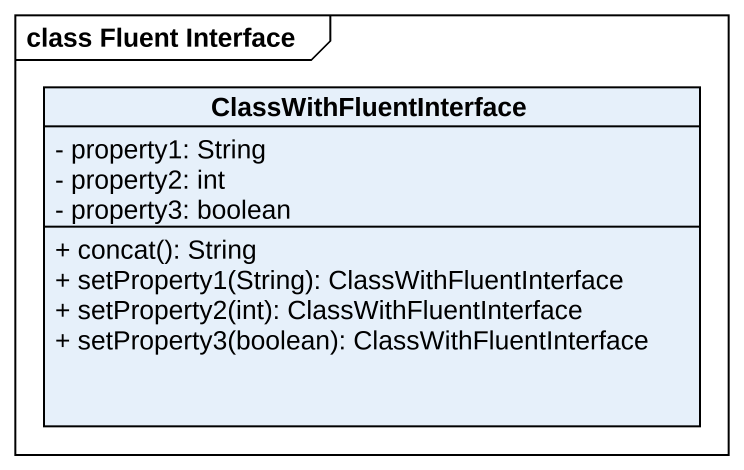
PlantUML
@startuml
mainframe class Fluent Interface
hide circle
hide empty members
skinparam classAttributeIconSize 0
class ClassWithFluentInterface {
  - property1: String
  - property2: int
  - property3: boolean
  + concat(): String
  + setProperty1(String): ClassWithFluentInterface
  + setProperty2(int): ClassWithFluentInterface
  + setProperty3(boolean): ClassWithFluentInterface
}
@enduml
